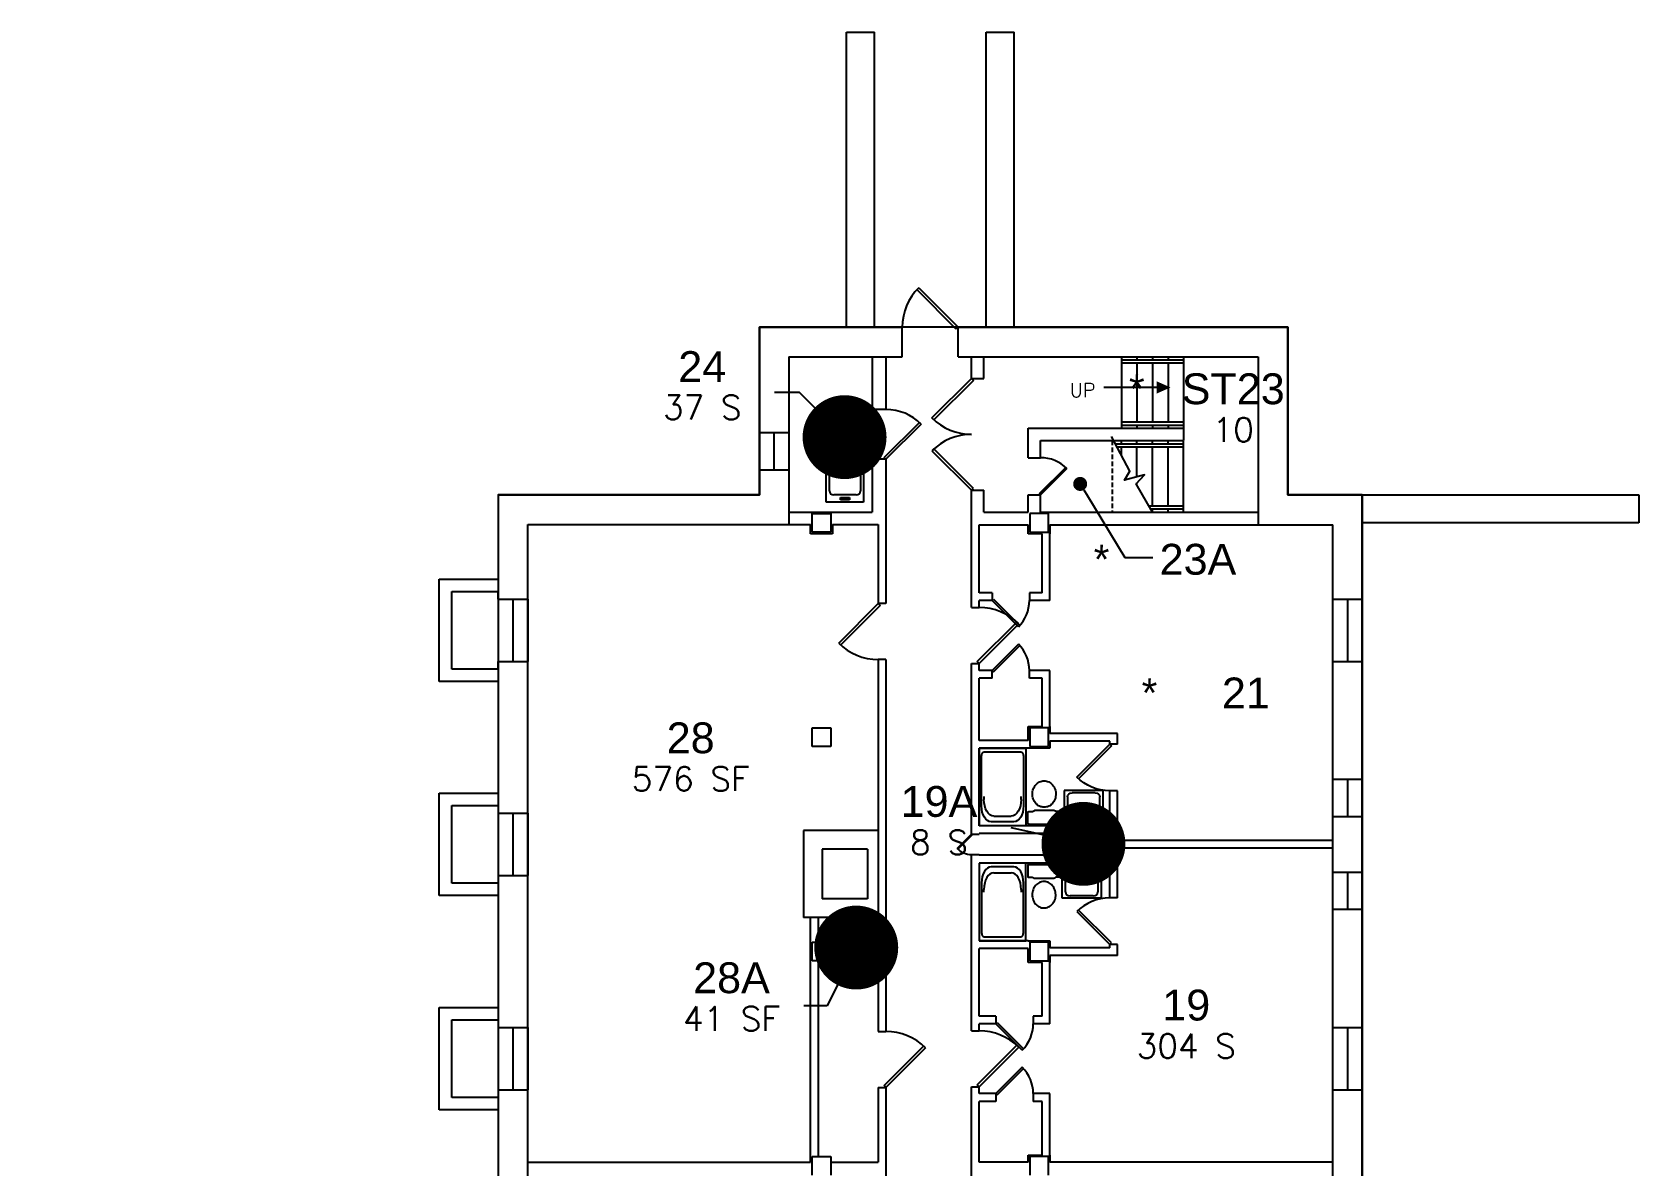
# Model space of a CAD drawing. Header units: inches. Extents: x 3065714 to 3066071, y 1244958 to 1245337.
# Drawn here: x 3065849.7 to 3065935.8, y 1245276.5 to 1245337.3 of the extents above; entities that cross this region are included whole.
import ezdxf
from ezdxf import colors
from ezdxf.entities.mleader import LeaderData, LeaderLine
from ezdxf.enums import TextEntityAlignment as Align
from ezdxf.math import Vec2, Vec3

# ---------------------------------------------------------------- set-up
doc = ezdxf.new("R2010")
doc.units = ezdxf.units.IN
doc.header["$MEASUREMENT"] = 0
doc.linetypes.add('HIDDEN', pattern=[0.375, 0.25, -0.125])
for name, color, linetype in [('A-AREA-BOUN', 3, 'HIDDEN'), ('A-DOOR', 2, 'Continuous'), ('A-FLOR-LEVL', 3, 'Continuous'), ('A-GLAZ', 2, 'Continuous'), ('A-SPAC-ANOT', 7, 'Continuous'), ('A-SPAC-GROS', 6, 'Continuous'), ('A-SPAC-RMNO', 4, 'Continuous'), ('A-SPAC-RMTW', 4, 'Continuous'), ('A-WALL', 7, 'Continuous'), ('L-SITE', 1, 'Continuous'), ('P-FIXT', 3, 'Continuous'), ('S-COLS', 5, 'Continuous')]:
    doc.layers.add(name, color=color, linetype=linetype)
doc.styles.add('FAI1', font='arial.ttf')
doc.styles.add('ROMANS', font='romans.shx')
doc.styles.add('SIMPLEX', font='simplex')
doc.styles.get("Standard").update_dxf_attribs({"font": 'arial.ttf'})
doc.dimstyles.get("Standard").update_dxf_attribs({"dimtxt": 0.18, "dimasz": 0.18, "dimexe": 0.18, "dimexo": 0.0625, "dimgap": 0.09, "dimtad": 0, "dimtih": 1, "dimtoh": 1, "dimdec": 4, "dimzin": 0, "dimdsep": 46, "dimtxsty": 'Standard', "dimcen": 0.09, "dimadec": 0, "dimazin": 0, "dimtfac": 1, "dimtdec": 4, "dimtofl": 0, "dimtmove": 0, "dimatfit": 3, "dimfxl": 1, "dimtolj": 1, "dimtzin": 0, "dimarcsym": 0})

# ---------------------------------------------------------------- blocks, each defined once
blk = doc.blocks.new('AB141')
for p, q in [((1, 0.5), (0, 0.5)), ((0, 0.5), (0, -0.5)), ((0.743209, 0.45), (0.104929, 0.45)), ((1, -0.5), (1, 0.5)), ((0.05, 0.395071), (0.05, -0.395071)), ((0.624759, 0.4), (0.660817, 0.4)), ((0.95, -0.243209), (0.95, 0.243209)), ((0.874759, 0.186058), (0.874759, -0.186058)), ((0.660817, -0.4), (0.624759, -0.4)), ((0, -0.5), (1, -0.5)), ((0.104929, -0.45), (0.743209, -0.45))]:
    blk.add_line(p, q)
for centre, radius, start, end in [((0.104929, 0.395071), 0.054929, 90, 180), ((0.743209, 0.243209), 0.206791, 0, 90), ((0.660817, 0.186058), 0.213942, 0, 90), ((0.660817, -0.186058), 0.213942, 270, 0), ((0.104929, -0.395071), 0.054929, 180, 270), ((0.743209, -0.243209), 0.206791, 270, 0)]:
    blk.add_arc(centre, radius, start, end)
blk = doc.blocks.new('AC141')
for p, q in [((0, 0.5), (1, 0.5)), ((0, -0.5), (0, 0.5)), ((0.346581, 0.4183), (0.810283, 0.4183)), ((1, 0.5), (1, -0.5)), ((0.0753, 0.12255), (0.145017, 0.12255)), ((0.0753, -0.12255), (0.0753, 0.12255)), ((0.145017, 0.12255), (0.145017, -0.12255)), ((0.226581, -0.2983), (0.226581, 0.2983)), ((0.930283, 0.2983), (0.930283, -0.2983)), ((0.145017, -0.12255), (0.0753, -0.12255)), ((1, -0.5), (0, -0.5)), ((0.810283, -0.4183), (0.346581, -0.4183))]:
    blk.add_line(p, q)
for centre, start, end in [((0.346581, 0.2983), 90, 180), ((0.810283, 0.2983), 0, 90), ((0.346581, -0.2983), 180, 270), ((0.810283, -0.2983), 270, 0)]:
    blk.add_arc(centre, 0.12, start, end)
blk = doc.blocks.new('AD131')
for p, q in [((0.03333, -0.475023), (0.03333, 0.475023)), ((0.05833, 0.500023), (0.298978, 0.500023)), ((0.323978, 0.475023), (0.323978, 0.362171)), ((0.323978, 0.362171), (0.354249, 0.298611)), ((0.354249, 0.298611), (0.354249, -0.298611)), ((0.323978, -0.362171), (0.354249, -0.298611)), ((0.323978, -0.475023), (0.323978, -0.362171)), ((0.05833, -0.500023), (0.298978, -0.500023))]:
    blk.add_line(p, q)
blk.add_lwpolyline([(1.033321, -0.002131, 0.084445), (1.00948, 0.138025, 0.091522), (0.944276, 0.252035, 0.103706), (0.835094, 0.337134, 0.134256), (0.729302, 0.357313, 0.114344), (0.615596, 0.330966, 0.103706), (0.514328, 0.252035, 0.091522), (0.449124, 0.138025, 0.084445), (0.425283, -0.002131, 0.084445), (0.449124, -0.142287, 0.091522), (0.514328, -0.256296, 0.103706), (0.615596, -0.335228, 0.114344), (0.729302, -0.361575, 0.114344), (0.843008, -0.335228, 0.103706), (0.944276, -0.256296, 0.091522), (1.00948, -0.142287, 0.084445)], format="xyb", close=True)
for centre, start, end in [((0.05833, 0.475023), 90, 180), ((0.298978, 0.475023), 0, 90), ((0.05833, -0.475023), 180, 270), ((0.298978, -0.475023), 270, 0)]:
    blk.add_arc(centre, 0.025, start, end)
blk = doc.blocks.new('ADO101')
for p, q in [((0.465624, -0.034373), (-0.240645, 0.671896)), ((-0.207108, 0.707105), (0.499997, 0)), ((0.499997, 0), (0.465624, -0.034373))]:
    blk.add_line(p, q)
blk.add_arc((0.499997, 0), 0.999997, 135, 180)
blk = doc.blocks.new('AWI002')
blk.add_line((-0.5, -1), (0.5, -1))
blk = doc.blocks.new('ADO401')
for p, q in [((-0.146446, 0.353552), (-0.499999, 0)), ((-0.482812, -0.017187), (-0.129678, 0.335948)), ((-0.129678, 0.335948), (-0.146446, 0.353552)), ((0.129678, 0.335948), (0.146446, 0.353552)), ((0.482812, -0.017187), (0.129678, 0.335948)), ((0.146446, 0.353552), (0.499999, 0)), ((-0.499999, 0), (-0.482812, -0.017187)), ((0.499999, 0), (0.482812, -0.017187))]:
    blk.add_line(p, q)
for centre, start, end in [((-0.499999, 0), 0, 45), ((0.499999, 0), 135, 180)]:
    blk.add_arc(centre, 0.499999, start, end)
blk = doc.blocks.new('ADO001')
for p, q in [((0.207106, 0.707105), (-0.499999, 0)), ((-0.465625, -0.034373), (0.240643, 0.671896)), ((-0.499999, 0), (-0.465625, -0.034373))]:
    blk.add_line(p, q)
blk.add_arc((-0.499999, 0), 0.999997, 0, 45)
blk = doc.blocks.new('FMGRM1')
at = {"style": 'FAI1'}
for tag, p in [('DATA1', (0, -0.2836)), ('DATA2', (0, -0.443)), ('DATA3', (0, -0.6024)), ('DATA4', (0, -0.7618)), ('DATA5', (0, -0.9213))]:
    blk.add_attdef(tag, text='', height=0.1172, dxfattribs=at).set_placement(p, align=Align.CENTER)
at = {"layer": 'A-SPAC-RMNO', "style": 'FAI1'}
blk.add_attdef('RMNUMB', text='', height=0.16, dxfattribs=at).set_placement((0, 0), align=Align.MIDDLE)
blk = doc.blocks.new('_Dot')
at = {"color": 0, "linetype": 'ByBlock', "lineweight": -2}
blk.add_line((-0.5, 0), (-1, 0), dxfattribs=at)
at = {"color": 0, "linetype": 'ByBlock', "const_width": 0.5}
blk.add_lwpolyline([(-0.25, 0, 1), (0.25, 0, 1)], format="xyb", close=True, dxfattribs=at)
blk = doc.blocks.new('SEECHART')
blk.add_text('*', height=0.15).set_placement((0, 0), align=Align.MIDDLE_CENTER)

msp = doc.modelspace()

# ---------------------------------------------------------------- linework, layer by layer
at = {"layer": 'A-AREA-BOUN'}
msp.add_line((3065907.599, 1245315.382), (3065907.599, 1245311.548), dxfattribs=at)
at = {"layer": 'A-FLOR-LEVL'}
for p, q in [((3065908.099, 1245319.882), (3065908.099, 1245316.048)), ((3065908.099, 1245319.715), (3065911.433, 1245319.715)), ((3065908.099, 1245319.548), (3065911.433, 1245319.548)), ((3065908.933, 1245319.882), (3065908.933, 1245319.715)), ((3065908.933, 1245319.548), (3065908.933, 1245316.382)), ((3065909.766, 1245319.882), (3065909.766, 1245319.715)), ((3065909.766, 1245319.548), (3065909.766, 1245316.382)), ((3065910.599, 1245319.882), (3065910.599, 1245319.715)), ((3065910.599, 1245319.548), (3065910.599, 1245316.382)), ((3065911.433, 1245319.882), (3065911.433, 1245316.048)), ((3065909.983, 1245318.233), (3065907.16, 1245318.233)), ((3065908.099, 1245316.382), (3065911.433, 1245316.382)), ((3065908.099, 1245316.215), (3065911.433, 1245316.215)), ((3065908.933, 1245316.215), (3065908.933, 1245316.048)), ((3065909.766, 1245316.215), (3065909.766, 1245316.048)), ((3065910.599, 1245316.215), (3065910.599, 1245316.048)), ((3065907.773, 1245315.215), (3065911.433, 1245315.215)), ((3065908.099, 1245315.215), (3065908.099, 1245315.382)), ((3065908.933, 1245315.215), (3065908.933, 1245315.382)), ((3065909.766, 1245315.215), (3065909.766, 1245315.382)), ((3065910.599, 1245315.215), (3065910.599, 1245315.382)), ((3065911.433, 1245311.548), (3065911.433, 1245315.344)), ((3065907.861, 1245315.048), (3065911.433, 1245315.048)), ((3065908.099, 1245314.599), (3065908.099, 1245315.048)), ((3065908.933, 1245313.437), (3065908.933, 1245315.048)), ((3065909.766, 1245311.882), (3065909.766, 1245315.048)), ((3065910.599, 1245311.882), (3065910.599, 1245315.048)), ((3065908.933, 1245312.993), (3065908.933, 1245313.107)), ((3065909.574, 1245311.882), (3065911.433, 1245311.882)), ((3065909.67, 1245311.715), (3065911.433, 1245311.715)), ((3065909.766, 1245311.548), (3065909.766, 1245311.715)), ((3065910.599, 1245311.548), (3065910.599, 1245311.715))]:
    msp.add_line(p, q, dxfattribs=at)
at = {"layer": 'A-FLOR-LEVL', "flags": 128}
msp.add_lwpolyline([(3065909.766, 1245311.548), (3065908.892, 1245313.063), (3065909.338, 1245313.545), (3065908.268, 1245313.259), (3065908.553, 1245313.741), (3065907.572, 1245315.595)], dxfattribs=at)
at = {"layer": 'A-FLOR-LEVL'}
msp.add_solid([(3065909.983, 1245318.566), (3065909.983, 1245317.899), (3065910.73, 1245318.233)], dxfattribs=at)
at = {"layer": 'A-GLAZ'}
for p, q in [((3065888.683, 1245315.798), (3065888.683, 1245313.798)), ((3065890.266, 1245315.798), (3065890.266, 1245313.798)), ((3065874.683, 1245306.866), (3065874.683, 1245303.533)), ((3065876.266, 1245306.866), (3065876.266, 1245303.533)), ((3065919.432, 1245303.533), (3065919.432, 1245306.866)), ((3065921.016, 1245303.533), (3065921.016, 1245306.866)), ((3065919.432, 1245295.215), (3065919.432, 1245297.215)), ((3065921.016, 1245295.215), (3065921.016, 1245297.215)), ((3065874.683, 1245295.382), (3065874.683, 1245292.048)), ((3065876.266, 1245295.382), (3065876.266, 1245292.048)), ((3065919.432, 1245290.215), (3065919.432, 1245292.215)), ((3065921.016, 1245290.215), (3065921.016, 1245292.215)), ((3065874.683, 1245283.882), (3065874.683, 1245280.548)), ((3065876.266, 1245283.882), (3065876.266, 1245280.548)), ((3065919.432, 1245280.548), (3065919.432, 1245283.882)), ((3065921.016, 1245280.548), (3065921.016, 1245283.882))]:
    msp.add_line(p, q, dxfattribs=at)
at = {"layer": 'A-SPAC-GROS'}
msp.add_lwpolyline([(3065874.683, 1245172.132), (3065849.683, 1245172.132), (3065849.683, 1245162.132), (3065874.683, 1245162.132), (3065874.683, 1245126.632), (3065895.064, 1245126.632), (3065900.564, 1245126.632), (3065921.016, 1245126.632), (3065921.016, 1245312.465), (3065917.016, 1245312.465), (3065917.016, 1245321.465), (3065902.349, 1245321.465), (3065893.349, 1245321.465), (3065888.683, 1245321.465), (3065888.683, 1245312.465), (3065874.683, 1245312.465)], close=True, dxfattribs=at)
at = {"layer": 'A-WALL'}
for p, q in [((3065888.683, 1245312.465), (3065888.683, 1245321.465)), ((3065888.683, 1245321.465), (3065896.349, 1245321.465)), ((3065896.349, 1245319.882), (3065896.349, 1245321.465)), ((3065899.349, 1245321.465), (3065917.016, 1245321.465)), ((3065899.349, 1245319.882), (3065899.349, 1245321.465)), ((3065917.016, 1245321.465), (3065917.016, 1245312.465)), ((3065890.266, 1245319.882), (3065896.349, 1245319.882)), ((3065890.266, 1245319.882), (3065890.266, 1245310.882)), ((3065894.724, 1245319.882), (3065894.724, 1245317.048)), ((3065895.474, 1245319.882), (3065895.474, 1245317.048)), ((3065899.349, 1245319.882), (3065915.433, 1245319.882)), ((3065900.058, 1245318.715), (3065900.058, 1245319.882)), ((3065900.724, 1245318.715), (3065900.724, 1245319.882)), ((3065915.433, 1245319.882), (3065915.433, 1245310.866)), ((3065900.058, 1245318.715), (3065900.724, 1245318.715)), ((3065895.474, 1245317.048), (3065894.724, 1245317.048)), ((3065903.099, 1245316.048), (3065911.433, 1245316.048)), ((3065903.099, 1245314.465), (3065903.099, 1245316.048)), ((3065911.433, 1245316.048), (3065911.433, 1245315.382)), ((3065890.266, 1245315.798), (3065888.683, 1245315.798)), ((3065903.766, 1245315.382), (3065911.433, 1245315.382)), ((3065903.766, 1245314.465), (3065903.766, 1245315.382)), ((3065894.724, 1245314.382), (3065894.724, 1245311.548)), ((3065895.474, 1245314.382), (3065894.724, 1245314.382)), ((3065895.474, 1245314.382), (3065895.474, 1245306.632)), ((3065903.099, 1245314.465), (3065903.766, 1245314.465)), ((3065890.266, 1245313.798), (3065888.683, 1245313.798)), ((3065900.058, 1245306.423), (3065900.058, 1245312.715)), ((3065900.058, 1245312.715), (3065900.724, 1245312.715)), ((3065900.724, 1245311.548), (3065900.724, 1245312.715)), ((3065874.683, 1245312.465), (3065888.683, 1245312.465)), ((3065874.683, 1245312.465), (3065874.683, 1245169.548)), ((3065903.099, 1245311.548), (3065903.099, 1245312.465)), ((3065903.099, 1245312.465), (3065903.766, 1245312.465)), ((3065903.766, 1245311.548), (3065903.766, 1245312.465)), ((3065917.016, 1245312.465), (3065921.016, 1245312.465)), ((3065921.016, 1245312.465), (3065921.016, 1245169.724)), ((3065876.266, 1245310.882), (3065891.433, 1245310.882)), ((3065876.266, 1245169.548), (3065876.266, 1245310.882)), ((3065890.266, 1245311.548), (3065894.724, 1245311.548)), ((3065891.433, 1245311.548), (3065892.599, 1245311.548)), ((3065891.433, 1245310.382), (3065891.433, 1245310.882)), ((3065892.599, 1245310.882), (3065892.599, 1245310.382)), ((3065892.599, 1245310.882), (3065895.058, 1245310.882)), ((3065895.058, 1245310.882), (3065895.058, 1245306.632)), ((3065900.474, 1245310.866), (3065903.099, 1245310.866)), ((3065900.474, 1245307.215), (3065900.474, 1245310.866)), ((3065900.724, 1245311.548), (3065903.099, 1245311.548)), ((3065903.099, 1245310.382), (3065903.099, 1245310.866)), ((3065903.766, 1245311.548), (3065915.433, 1245311.548)), ((3065904.266, 1245310.866), (3065904.266, 1245310.382)), ((3065904.266, 1245306.798), (3065904.266, 1245310.866)), ((3065904.266, 1245310.866), (3065919.432, 1245310.866)), ((3065919.432, 1245169.724), (3065919.432, 1245310.866)), ((3065892.599, 1245310.382), (3065891.433, 1245310.382)), ((3065903.849, 1245310.382), (3065903.099, 1245310.382)), ((3065903.849, 1245307.215), (3065903.849, 1245310.382)), ((3065871.516, 1245307.95), (3065874.683, 1245307.95)), ((3065871.516, 1245302.45), (3065871.516, 1245307.95)), ((3065872.183, 1245307.283), (3065874.683, 1245307.283)), ((3065872.183, 1245303.116), (3065872.183, 1245307.283)), ((3065874.683, 1245306.866), (3065874.683, 1245307.283)), ((3065874.683, 1245306.866), (3065876.266, 1245306.866)), ((3065895.474, 1245306.632), (3065895.058, 1245306.632)), ((3065901.162, 1245307.215), (3065900.474, 1245307.215)), ((3065900.474, 1245306.423), (3065900.474, 1245306.798)), ((3065901.162, 1245306.798), (3065900.474, 1245306.798)), ((3065901.162, 1245307.215), (3065901.162, 1245306.798)), ((3065903.849, 1245307.215), (3065903.162, 1245307.215)), ((3065903.162, 1245307.215), (3065903.162, 1245306.798)), ((3065904.266, 1245306.798), (3065903.162, 1245306.798)), ((3065919.432, 1245306.866), (3065921.016, 1245306.866)), ((3065900.058, 1245306.423), (3065900.474, 1245306.423)), ((3065874.683, 1245303.116), (3065872.183, 1245303.116)), ((3065874.683, 1245303.533), (3065876.266, 1245303.533)), ((3065874.683, 1245303.116), (3065874.683, 1245303.533)), ((3065895.058, 1245303.632), (3065895.058, 1245283.673)), ((3065895.474, 1245303.632), (3065895.058, 1245303.632)), ((3065895.474, 1245303.632), (3065895.474, 1245283.673)), ((3065900.058, 1245303.423), (3065900.474, 1245303.423)), ((3065900.058, 1245294.257), (3065900.058, 1245303.423)), ((3065900.474, 1245303.048), (3065900.474, 1245303.423)), ((3065919.432, 1245303.533), (3065921.016, 1245303.533)), ((3065874.683, 1245302.45), (3065871.516, 1245302.45)), ((3065901.162, 1245303.048), (3065900.474, 1245303.048)), ((3065900.474, 1245299.298), (3065900.474, 1245302.632)), ((3065901.162, 1245302.632), (3065900.474, 1245302.632)), ((3065901.162, 1245302.632), (3065901.162, 1245303.048)), ((3065904.266, 1245303.048), (3065903.162, 1245303.048)), ((3065903.162, 1245302.632), (3065903.162, 1245303.048)), ((3065903.849, 1245302.632), (3065903.162, 1245302.632)), ((3065903.849, 1245300.048), (3065903.849, 1245302.632)), ((3065904.266, 1245299.673), (3065904.266, 1245303.048)), ((3065903.099, 1245300.048), (3065903.849, 1245300.048)), ((3065903.099, 1245299.298), (3065903.099, 1245300.048)), ((3065904.266, 1245300.048), (3065904.266, 1245299.673)), ((3065907.891, 1245299.673), (3065904.266, 1245299.673)), ((3065907.891, 1245299.09), (3065907.891, 1245299.673)), ((3065903.099, 1245299.298), (3065900.474, 1245299.298)), ((3065903.099, 1245298.882), (3065900.474, 1245298.882)), ((3065900.474, 1245298.882), (3065900.474, 1245294.715)), ((3065904.266, 1245298.882), (3065903.099, 1245298.882)), ((3065904.266, 1245298.965), (3065904.266, 1245299.257)), ((3065904.266, 1245299.257), (3065904.266, 1245298.882)), ((3065907.474, 1245299.257), (3065904.266, 1245299.257)), ((3065907.474, 1245299.09), (3065907.474, 1245299.257)), ((3065907.891, 1245299.09), (3065907.474, 1245299.09)), ((3065919.432, 1245297.215), (3065921.016, 1245297.215)), ((3065871.516, 1245290.965), (3065871.516, 1245296.465)), ((3065871.516, 1245296.465), (3065874.683, 1245296.465)), ((3065907.891, 1245296.59), (3065907.474, 1245296.59)), ((3065907.474, 1245294.715), (3065907.474, 1245296.59)), ((3065907.891, 1245293.923), (3065907.891, 1245296.59)), ((3065872.183, 1245291.632), (3065872.183, 1245295.798)), ((3065872.183, 1245295.798), (3065874.683, 1245295.798)), ((3065874.683, 1245295.382), (3065876.266, 1245295.382)), ((3065895.058, 1245294.462), (3065891.058, 1245294.462)), ((3065891.058, 1245294.462), (3065891.058, 1245289.796)), ((3065907.474, 1245294.715), (3065900.474, 1245294.715)), ((3065919.432, 1245295.215), (3065921.016, 1245295.215)), ((3065900.058, 1245294.257), (3065900.474, 1245294.257)), ((3065907.474, 1245294.298), (3065900.474, 1245294.298)), ((3065900.474, 1245294.298), (3065900.474, 1245294.257)), ((3065907.474, 1245293.132), (3065907.474, 1245294.298)), ((3065919.432, 1245293.923), (3065907.891, 1245293.923)), ((3065894.474, 1245293.462), (3065892.058, 1245293.462)), ((3065892.058, 1245293.462), (3065892.058, 1245290.796)), ((3065894.474, 1245293.462), (3065894.474, 1245290.796)), ((3065900.058, 1245283.715), (3065900.058, 1245293.173)), ((3065900.058, 1245293.173), (3065900.474, 1245293.173)), ((3065900.474, 1245293.173), (3065900.474, 1245293.132)), ((3065907.474, 1245293.132), (3065900.474, 1245293.132)), ((3065919.432, 1245293.507), (3065907.891, 1245293.507)), ((3065907.891, 1245290.84), (3065907.891, 1245293.507)), ((3065874.683, 1245292.048), (3065876.266, 1245292.048)), ((3065907.474, 1245292.715), (3065900.474, 1245292.715)), ((3065900.474, 1245292.715), (3065900.474, 1245288.548)), ((3065907.474, 1245290.84), (3065907.474, 1245292.715)), ((3065921.016, 1245292.215), (3065919.432, 1245292.215)), ((3065874.683, 1245291.632), (3065872.183, 1245291.632)), ((3065874.683, 1245290.965), (3065871.516, 1245290.965)), ((3065894.474, 1245290.796), (3065892.058, 1245290.796)), ((3065907.891, 1245290.84), (3065907.474, 1245290.84)), ((3065921.016, 1245290.215), (3065919.432, 1245290.215)), ((3065895.058, 1245289.796), (3065891.058, 1245289.796)), ((3065891.433, 1245277.048), (3065891.433, 1245289.796)), ((3065891.849, 1245288.465), (3065891.849, 1245289.796)), ((3065903.099, 1245288.548), (3065900.474, 1245288.548)), ((3065903.099, 1245288.548), (3065904.266, 1245288.548)), ((3065904.266, 1245288.548), (3065904.266, 1245288.173)), ((3065903.099, 1245288.132), (3065900.474, 1245288.132)), ((3065900.474, 1245284.507), (3065900.474, 1245288.132)), ((3065903.099, 1245287.382), (3065903.099, 1245288.132)), ((3065907.474, 1245288.173), (3065904.266, 1245288.173)), ((3065904.266, 1245284.09), (3065904.266, 1245287.757)), ((3065904.266, 1245287.757), (3065904.266, 1245287.382)), ((3065907.891, 1245287.757), (3065904.266, 1245287.757)), ((3065907.891, 1245288.34), (3065907.474, 1245288.34)), ((3065907.474, 1245288.173), (3065907.474, 1245288.34)), ((3065907.891, 1245287.757), (3065907.891, 1245288.34)), ((3065891.849, 1245276.965), (3065891.849, 1245287.465)), ((3065903.849, 1245287.382), (3065903.099, 1245287.382)), ((3065903.849, 1245284.507), (3065903.849, 1245287.382)), ((3065871.516, 1245279.465), (3065871.516, 1245284.965)), ((3065871.516, 1245284.965), (3065874.683, 1245284.965)), ((3065872.183, 1245280.132), (3065872.183, 1245284.298)), ((3065872.183, 1245284.298), (3065874.683, 1245284.298)), ((3065901.37, 1245284.507), (3065900.474, 1245284.507)), ((3065901.37, 1245284.507), (3065901.37, 1245284.09)), ((3065903.849, 1245284.507), (3065903.37, 1245284.507)), ((3065903.37, 1245284.507), (3065903.37, 1245284.09)), ((3065874.683, 1245283.882), (3065876.266, 1245283.882)), ((3065895.058, 1245283.673), (3065895.474, 1245283.673)), ((3065900.058, 1245283.715), (3065900.474, 1245283.715)), ((3065900.474, 1245283.715), (3065900.474, 1245284.09)), ((3065901.37, 1245284.09), (3065900.474, 1245284.09)), ((3065904.266, 1245284.09), (3065903.37, 1245284.09)), ((3065919.432, 1245283.882), (3065921.016, 1245283.882)), ((3065895.058, 1245280.673), (3065895.058, 1245276.673)), ((3065895.058, 1245280.673), (3065895.474, 1245280.673)), ((3065895.474, 1245280.673), (3065895.474, 1245272.257)), ((3065900.058, 1245280.715), (3065900.474, 1245280.715)), ((3065900.058, 1245272.215), (3065900.058, 1245280.715)), ((3065900.474, 1245280.34), (3065900.474, 1245280.715)), ((3065874.683, 1245280.132), (3065872.183, 1245280.132)), ((3065874.683, 1245280.548), (3065876.266, 1245280.548)), ((3065901.37, 1245280.34), (3065900.474, 1245280.34)), ((3065900.474, 1245276.673), (3065900.474, 1245279.923)), ((3065901.37, 1245279.923), (3065900.474, 1245279.923)), ((3065901.37, 1245280.34), (3065901.37, 1245279.923)), ((3065904.266, 1245280.34), (3065903.37, 1245280.34)), ((3065903.37, 1245280.34), (3065903.37, 1245279.923)), ((3065903.849, 1245279.923), (3065903.37, 1245279.923)), ((3065903.849, 1245277.048), (3065903.849, 1245279.923)), ((3065904.266, 1245276.673), (3065904.266, 1245280.34)), ((3065919.432, 1245280.548), (3065921.016, 1245280.548)), ((3065874.683, 1245279.465), (3065871.516, 1245279.465)), ((3065876.266, 1245276.673), (3065891.433, 1245276.673)), ((3065891.433, 1245276.673), (3065891.433, 1245277.048)), ((3065892.516, 1245276.673), (3065895.058, 1245276.673)), ((3065903.099, 1245276.673), (3065900.474, 1245276.673)), ((3065903.099, 1245277.048), (3065903.849, 1245277.048)), ((3065903.099, 1245276.673), (3065903.099, 1245277.048)), ((3065904.266, 1245277.048), (3065904.266, 1245276.673)), ((3065919.432, 1245276.673), (3065904.266, 1245276.673))]:
    msp.add_line(p, q, dxfattribs=at)
at = {"layer": 'L-SITE'}
for p, q in [((3065893.349, 1245337.298), (3065894.849, 1245337.298)), ((3065893.349, 1245321.465), (3065893.349, 1245337.298)), ((3065894.849, 1245321.465), (3065894.849, 1245337.298)), ((3065900.849, 1245321.465), (3065900.849, 1245337.298)), ((3065900.849, 1245337.298), (3065902.349, 1245337.298)), ((3065902.349, 1245321.465), (3065902.349, 1245337.298)), ((3065921.016, 1245312.465), (3065935.849, 1245312.465)), ((3065935.849, 1245312.465), (3065935.849, 1245310.965)), ((3065935.849, 1245310.965), (3065921.016, 1245310.965))]:
    msp.add_line(p, q, dxfattribs=at)
at = {"layer": 'S-COLS'}
for p, q in [((3065891.516, 1245311.465), (3065892.516, 1245311.465)), ((3065891.516, 1245310.465), (3065891.516, 1245311.465)), ((3065892.516, 1245311.465), (3065892.516, 1245310.465)), ((3065903.183, 1245311.465), (3065903.183, 1245310.465)), ((3065904.183, 1245311.465), (3065903.183, 1245311.465)), ((3065904.183, 1245310.465), (3065904.183, 1245311.465)), ((3065892.516, 1245310.465), (3065891.516, 1245310.465)), ((3065903.183, 1245310.465), (3065904.183, 1245310.465)), ((3065891.516, 1245298.965), (3065891.516, 1245299.965)), ((3065891.516, 1245299.965), (3065892.516, 1245299.965)), ((3065892.516, 1245299.965), (3065892.516, 1245298.965)), ((3065904.183, 1245299.965), (3065903.183, 1245299.965)), ((3065903.183, 1245299.965), (3065903.183, 1245298.965)), ((3065904.183, 1245298.965), (3065904.183, 1245299.965)), ((3065892.516, 1245298.965), (3065891.516, 1245298.965)), ((3065903.183, 1245298.965), (3065904.183, 1245298.965)), ((3065891.516, 1245288.465), (3065892.516, 1245288.465)), ((3065891.516, 1245287.465), (3065891.516, 1245288.465)), ((3065892.516, 1245288.465), (3065892.516, 1245287.465)), ((3065903.183, 1245288.465), (3065903.183, 1245287.465)), ((3065904.183, 1245288.465), (3065903.183, 1245288.465)), ((3065904.183, 1245287.465), (3065904.183, 1245288.465)), ((3065892.516, 1245287.465), (3065891.516, 1245287.465)), ((3065903.183, 1245287.465), (3065904.183, 1245287.465)), ((3065891.516, 1245276.965), (3065892.516, 1245276.965)), ((3065891.516, 1245275.965), (3065891.516, 1245276.965)), ((3065892.516, 1245276.965), (3065892.516, 1245275.965)), ((3065903.183, 1245276.965), (3065903.183, 1245275.965)), ((3065904.183, 1245276.965), (3065903.183, 1245276.965)), ((3065904.183, 1245275.965), (3065904.183, 1245276.965))]:
    msp.add_line(p, q, dxfattribs=at)

# ---------------------------------------------------------------- block references
at = {"layer": 'A-DOOR', "zscale": 6.666666666666666}
for name, p, xscale, yscale in [('ADO101', (3065897.849, 1245321.465), 3, 3), ('ADO001', (3065902.162, 1245303.048), 2, 2), ('ADO001', (3065902.37, 1245280.34), 2, 2)]:
    msp.add_blockref(name, p, dxfattribs=dict(at, xscale=xscale, yscale=yscale))
for name, p, xscale, yscale, rotation in [('ADO401', (3065900.058, 1245315.715), 6, 6, 90), ('ADO101', (3065895.474, 1245315.715), 2.666666666666667, 2.666666666666667, 270), ('ADO101', (3065903.766, 1245313.465), 2, 2, 270), ('ADO101', (3065895.058, 1245305.132), 3, 3, 90), ('ADO101', (3065902.162, 1245306.798), 2, 2, 180), ('ADO101', (3065900.474, 1245304.923), 3, 3, 270), ('ADO001', (3065907.474, 1245297.84), -2.5, 2.5, 90.00000000000007), ('ADO101', (3065900.058, 1245293.715), 1.083333333333333, 1.083333333333333, 90), ('ADO001', (3065907.474, 1245289.59), 2.5, 2.5, 90), ('ADO101', (3065902.37, 1245284.09), 2, 2, 180), ('ADO101', (3065895.474, 1245282.173), 3, 3, 270), ('ADO101', (3065900.474, 1245282.215), 3, 3, 270)]:
    msp.add_blockref(name, p, dxfattribs=dict(at, xscale=xscale, yscale=yscale, rotation=rotation))
at = {"layer": 'A-GLAZ', "zscale": 3}
for p, xscale, yscale, rotation in [((3065888.683, 1245314.798), 2, 0.7916666666666666, 90), ((3065874.683, 1245305.2), 3.333333333333333, 0.7916666666666666, 90), ((3065921.016, 1245305.2), 3.333333333333333, 0.7917717499999999, 270), ((3065921.016, 1245296.215), 2, 0.7917717499999999, 270), ((3065874.683, 1245293.715), 3.333333333333333, 0.7916666666666666, 90), ((3065921.016, 1245291.215), 2, 0.7917717499999999, 270), ((3065874.683, 1245282.215), 3.333333333333333, 0.7916666666666666, 90), ((3065921.016, 1245282.215), 3.333333333333333, 0.7917717499999999, 270)]:
    msp.add_blockref('AWI002', p, dxfattribs=dict(at, xscale=xscale, yscale=yscale, rotation=rotation))
at = {"layer": 'A-SPAC-ANOT', "xscale": 10.34166666666667, "yscale": 10.34166666666667, "zscale": 10.34166666666667}
for p in [(3065908.924, 1245318.162), (3065907.034, 1245309.014), (3065909.605, 1245301.851)]:
    msp.add_blockref('SEECHART', p, dxfattribs=at)
at = {"layer": 'A-SPAC-RMTW'}
ref = msp.add_blockref('FMGRM1', (3065885.62, 1245319.364), dxfattribs=dict(at, xscale=10.34166666666666, yscale=10.34166666666666, zscale=10.34166666666666))
ref.add_attrib('RMNUMB', '24', dxfattribs={"layer": 'A-SPAC-RMNO', "height": 1.6547, "style": 'FAI1'}).set_placement((3065885.62, 1245319.364), align=Align.MIDDLE)
ref = msp.add_blockref('FMGRM1', (3065914.095, 1245318.162), dxfattribs=dict(at, xscale=10.34166666666666, yscale=10.34166666666666, zscale=10.34166666666666))
ref.add_attrib('RMNUMB', 'ST23', dxfattribs={"layer": 'A-SPAC-RMNO', "height": 1.6547, "style": 'FAI1'}).set_placement((3065914.095, 1245318.162), align=Align.MIDDLE)
ref = msp.add_blockref('FMGRM1', (3065912.205, 1245309.014), dxfattribs=dict(at, xscale=10.34166666666667, yscale=10.34166666666667, zscale=10.34166666666667))
ref.add_attrib('RMNUMB', '23A', dxfattribs={"layer": 'A-SPAC-RMNO', "height": 1.6547, "style": 'FAI1'}).set_placement((3065912.205, 1245309.014), align=Align.MIDDLE)
ref = msp.add_blockref('FMGRM1', (3065914.775, 1245301.851), dxfattribs=dict(at, xscale=10.34166666666666, yscale=10.34166666666666, zscale=10.34166666666666))
ref.add_attrib('RMNUMB', '21', dxfattribs={"layer": 'A-SPAC-RMNO', "height": 1.6547, "style": 'FAI1'}).set_placement((3065914.775, 1245301.851), align=Align.MIDDLE)
ref = msp.add_blockref('FMGRM1', (3065884.999, 1245299.433), dxfattribs=dict(at, xscale=10.34166666666666, yscale=10.34166666666666, zscale=10.34166666666666))
ref.add_attrib('RMNUMB', '28', dxfattribs={"layer": 'A-SPAC-RMNO', "height": 1.6547, "style": 'FAI1'}).set_placement((3065884.999, 1245299.433), align=Align.MIDDLE)
ref = msp.add_blockref('FMGRM1', (3065898.315, 1245296.021), dxfattribs=dict(at, xscale=10.34166666666666, yscale=10.34166666666666, zscale=10.34166666666666))
ref.add_attrib('RMNUMB', '19A', dxfattribs={"layer": 'A-SPAC-RMNO', "height": 1.6547, "style": 'FAI1'}).set_placement((3065898.315, 1245296.021), align=Align.MIDDLE)
ref = msp.add_blockref('FMGRM1', (3065887.188, 1245286.56), dxfattribs=dict(at, xscale=10.34166666666666, yscale=10.34166666666666, zscale=10.34166666666666))
ref.add_attrib('RMNUMB', '28A', dxfattribs={"layer": 'A-SPAC-RMNO', "height": 1.6547, "style": 'FAI1'}).set_placement((3065887.188, 1245286.56), align=Align.MIDDLE)
ref = msp.add_blockref('FMGRM1', (3065911.577, 1245285.094), dxfattribs=dict(at, xscale=10.34166666666666, yscale=10.34166666666666, zscale=10.34166666666666))
ref.add_attrib('RMNUMB', '19', dxfattribs={"layer": 'A-SPAC-RMNO', "height": 1.6547, "style": 'FAI1'}).set_placement((3065911.577, 1245285.094), align=Align.MIDDLE)
at = {"layer": 'P-FIXT'}
for name, p, xscale, yscale, zscale, rotation in [('AC141', (3065893.272, 1245312.071), 1.75, 2, 0.75, 90), ('AB141', (3065901.724, 1245298.882), -4.166666666666666, 2.5, 1.5, 90), ('AD131', (3065903.959, 1245294.715), -2.333333333333333, 1.75, 1.416666666666667, 270), ('AC141', (3065906.074, 1245294.776), -1.833333333333333, 2.083333333333333, 0.75, 270), ('AB141', (3065901.724, 1245288.548), 4.166666666666666, 2.5, 1.5, 90), ('AD131', (3065903.948, 1245292.715), 2.333333333333333, 1.75, 1.416666666666667, 270), ('AC141', (3065905.967, 1245292.654), 1.833333333333333, 2.083333333333333, 0.75, 270)]:
    msp.add_blockref(name, p, dxfattribs=dict(at, xscale=xscale, yscale=yscale, zscale=zscale, rotation=rotation))

# ---------------------------------------------------------------- texts
at = {"layer": 'A-FLOR-LEVL', "style": 'SIMPLEX'}
msp.add_text('UP', height=0.75, dxfattribs=at).set_placement((3065905.325, 1245317.716))
at = {"layer": 'A-SPAC-ANOT', "style": 'ROMANS'}
for s, p in [('37 S', (3065885.62, 1245316.52)), ('10', (3065914.095, 1245315.318)), ('576 SF', (3065884.999, 1245296.589)), ('8 S', (3065898.315, 1245293.177)), ('41 SF', (3065887.188, 1245283.717)), ('304 S', (3065911.577, 1245282.25))]:
    msp.add_text(s, height=1.2927, dxfattribs=at).set_placement(p, align=Align.CENTER)

# ---------------------------------------------------------------- leaders
at = {"layer": 'A-SPAC-RMTW'}
for points in [[(3065893.253, 1245315.567), (3065890.833, 1245317.961), (3065889.498, 1245317.961)], [(3065906.064, 1245293.743), (3065902.193, 1245294.599)], [(3065893.879, 1245288.179), (3065892.319, 1245285.047), (3065891.066, 1245285.047)]]:
    msp.add_leader(points, dimstyle='Standard', override={"dimscale": 192, "dimasz": 0.09375, "dimlunit": 4, "dimtmove": 2, "dimldrblk": 'DotSmall'}, dxfattribs=at)
ml = msp.add_multileader_mtext('Standard', dxfattribs=at)
ml.set_content('', color=256, style='SIMPLEX')
ml.set_leader_properties()
ml.set_arrow_properties(name='DOT')
ml.build(insert=Vec2(0, 0))
ml.multileader.update_dxf_attribs({"text_left_attachment_type": 2, "text_right_attachment_type": 2, "dogleg_length": 0.0938, "arrow_head_size": 0.75, "scale": 192})
ctx = ml.context
ctx.base_point, ctx.scale, ctx.char_height, ctx.arrow_head_size, ctx.landing_gap_size, ctx.plane_origin = Vec3(3065909.776, 1245309.117), 192, 1.5, 0.75, 0.5, Vec3(3065905.887, 1245313.056)
ctx.left_attachment, ctx.right_attachment = 2, 2
notes = []
notes.append((ctx, [(0, (1, 1, 0), (3065908.276, 1245309.117), (1, 0), 1.5, [(0, [(3065905.887, 1245313.056)], 0, [])])]))
ctx.mtext.insert, ctx.mtext.flow_direction = Vec3(3065910.276, 1245309.867), 5
for ctx, leaders in notes:
    for number, flags, end, landing, length, lines in leaders:
        leader = LeaderData()
        leader.index, (leader.has_last_leader_line, leader.has_dogleg_vector, leader.attachment_direction) = number, flags
        leader.last_leader_point, leader.dogleg_vector, leader.dogleg_length = Vec3(end), Vec3(landing), length
        for number, points, colour, breaks in lines:
            line = LeaderLine()
            line.index, line.vertices, line.color, line.breaks = number, Vec3.list(points), colors.encode_raw_color(colour), breaks
            leader.lines.append(line)
        ctx.leaders.append(leader)

doc.saveas('drawing.dxf')
